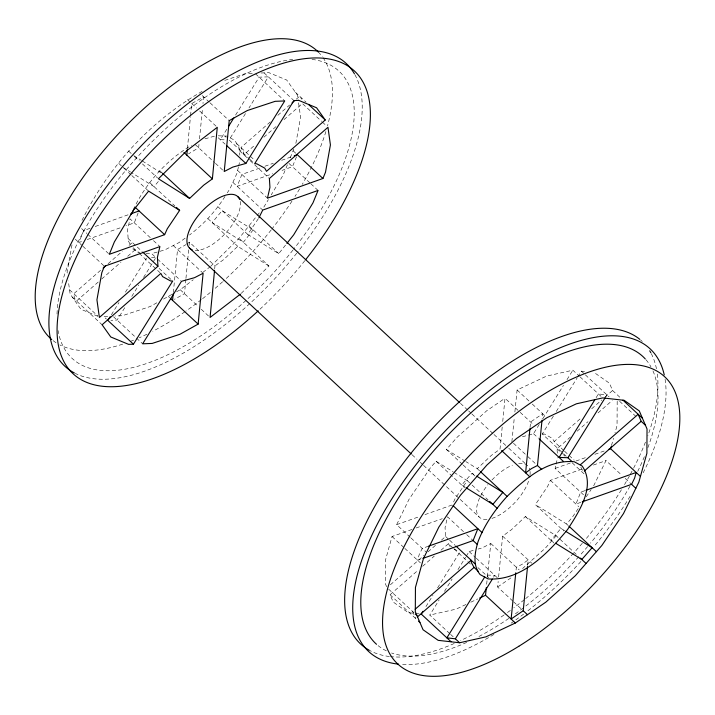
<?xml version="1.0" encoding="UTF-8"?>
<svg xmlns="http://www.w3.org/2000/svg" width="715" height="715" viewBox="0 0 715 715"><rect width="100%" height="100%" fill="white"/><g stroke="black" fill="none" stroke-linecap="round" stroke-linejoin="round"><path stroke-width="0.54" stroke-dasharray="3.58 2.68" d="M617.188 401.258L617.045 425.541L614.998 432.915M187.428 148.532L190.449 116.724M190.556 115.624L191.7 103.559L203.632 96.891L202.989 103.523M185.846 279.44L184.497 293.695L174.397 299.335M185.954 278.341L188.662 249.821M189.082 245.433L189.395 242.144L214.974 265.891L214.661 269.18M173.316 292.623L177.543 249.508L185.972 244.619M198.976 144.43L198.645 147.746L188.51 153.868M199.512 138.907L202.551 107.947M502.198 426.998L500.026 449.109L491.294 455.446L477.254 468.665L466.037 461.693M502.734 421.475L505.013 398.255L519.403 411.617M512.816 601.092L497.631 586.997L498.176 581.465M498.605 577.041L502.618 536.134L511.35 529.797L525.391 516.579L556.225 535.758L576.21 554.313M530.047 427.534L530.593 422.002L542.685 413.726L542.131 419.24M527.652 565.413L528.197 559.89L522.209 564.233L516.355 567.254L515.908 571.66M486.656 584.253L487.317 577.649M487.433 576.54L490.776 543.498L482.223 547.904L478.192 549.031M511.877 441.745L514.326 417.515M514.88 412.01L517.106 389.979L546.519 376.117L572.858 370.191L579.248 376.126M72.001 244.87L67.094 272.111L67.398 274.319M295.867 143.375L300.577 117.224L298.432 101.78M238.363 167.23L236.978 173.262L230.221 188.304L227.307 192.853M238.613 166.148L240.106 159.686M583.529 494.807L555.108 468.414L555.85 465.188M556.1 464.106L557.593 457.636M411.938 529.466L392.043 536.527L385.6 559.702L385.457 583.985L386.645 586.765M611.477 445.561L613.533 438.188M82.002 220.399C108.358 166.809 150.963 120.102 203.194 90.796M287.358 164.799L283.131 175.139L271.217 194.9M290.236 157.747L293.829 148.97M296.537 156.728L292.471 166.693L282.032 170.393M136.118 203.998C148.711 179.957 168.114 159.195 191.459 145.297M138.138 212.945L134.313 222.83L125.938 225.806M453.605 501.957L454.937 498.99L467.279 480.605L471.283 484.314M581.858 469.147L550.371 480.328L547.708 486.254L535.365 504.638L563.786 531.03M410.24 537.287L396.646 524.667L408.989 499.392L430.653 467.476L436.096 461.264L453.104 471.82M593.656 485.851L605.998 460.576L621.987 475.421M263.835 207.136L268.375 199.601M522.433 436.776L533.524 433.683L539.396 424.209M542.917 418.525L563.465 385.349M566.986 379.665L572.858 370.191M449.771 633.615L429.786 615.052L439.18 599.894M444.462 591.368L452.094 579.043M457.966 569.569L465.599 557.244M466.189 556.297L469.12 551.56L474.161 550.157M596.087 397.728L598.437 393.938L606.946 394.903L605.784 396.771M493.529 577.211L494.7 575.316L485.932 575.021M226.771 129.272L220.3 139.684L225.779 139.872M235.593 115.07L259.134 77.193L268.34 76.836L248.999 107.929M124.714 307.745L117.063 320.061L110.923 320.302M131.775 296.385L138.835 285.026M143.536 277.447L155.897 257.57L151.634 253.611L143.965 253.351M111.37 314.77L118.994 302.517M125.438 292.149L146.539 258.222M245.477 113.587L229.068 139.979L249.052 158.533M425.943 606.597L432.941 595.345M437.607 587.846L460.353 551.274M566.271 456.242L542.292 433.969L553.374 416.157M556.288 411.474L577.282 377.717M577.872 376.778L581.367 371.148L586.765 371.755M224.975 196.491C215.671 211.327 203.435 224.439 189.502 235.012M258.312 218.736L247.721 234.395L217.878 206.689M578.185 508.651L571.991 517.767L566.548 523.979L535.365 504.638M586.228 496.791L591.18 489.498M210.567 266.454L239.087 238.283L256.372 216.529M257.051 215.671L259.768 212.257M247.721 234.395L278.743 253.637L286.215 244.235M158.328 181.494L154.056 186.606L131.489 172.619M462.408 464.33L446.419 449.485L457.126 437.267L486.62 410.839L505.013 398.255M556.225 535.758L545.518 547.976L522.585 568.532M241.205 293.382L268.929 265.989L239.087 238.283M268.929 265.989L237.746 246.335L223.706 259.554L214.974 265.891M100.583 270.306L73.806 293.713L74.405 298.039L76.523 301.024L98.339 281.951M108.117 263.719L122.337 251.278M129.04 245.424L132.382 242.501L132.481 244.038M270.306 121.899L240.946 147.576L243.663 152.447L243.815 154.753L255.532 144.51M277.858 115.303L289.602 105.034M296.314 99.162L299.674 96.23L301.793 99.215M101.691 279.02L120.987 262.146M127.699 256.283L135.251 249.678L134.161 247.73M263.898 137.191L276.446 126.215M283.98 119.637L302.391 103.532L321.58 121.344M390.39 584.772L423.861 555.51M428.044 551.855L435.569 545.268M441.423 540.147L445.606 536.491L445.052 527.607L447.536 516.829L463.526 531.674M563.769 450.477L554.17 441.575L581.706 417.497M591.716 408.748L601.726 399.989M605.069 397.075L612.576 390.506L609.439 383.204L594.317 372.613M419.124 613.854L408.328 612.639L393.205 602.039L390.068 594.737L418.436 569.935M422.61 566.289L434.291 556.073M440.967 550.237L448.475 543.677L453.265 548.128M557.316 453.194L557.039 448.752L570.418 437.053M577.112 431.199L587.989 421.689M598.026 412.913L612.255 400.48M176.56 291.792L180.234 289.736L193.238 279.762M202.765 272.442L209.701 267.124M185.131 238.184L179.143 242.528L164.736 249.955L151.634 253.611M186.829 244.003L189.395 242.144M497.631 586.997L511.431 577.55M156.826 302.803L150.141 306.538L122.345 315.726L114.918 316.012M163.521 299.076L171.966 294.357M465.93 604.506L456.125 609.135L429.786 615.052M470.827 602.2L477.692 598.964M89.992 228.335L83.727 230.561L78.838 242.519L83.029 241.035M95.211 226.485L129.656 214.259M259.679 168.105L241.885 174.424L237.148 186.329L272.638 173.727M264.907 166.246L273.282 163.279M281.656 160.303L293.168 156.219M87.212 239.552L121.756 227.29M396.646 524.667L418.686 516.847M424.987 514.612L452.273 504.924M555.108 468.414L570.811 462.846M576.049 460.987L586.514 457.269M594.898 454.293L606.409 450.209M416.13 527.974L442.299 518.688M593.405 465.054L605.998 460.576M428.526 546.18L422.225 548.414L419.205 554.599L417.623 560.274L421.814 558.79M584.879 490.678L580.687 492.17L575.95 504.075L581.197 502.216M224.733 80.411L245.325 73.609L254.871 73.234M204.946 138.826L215.027 136.011M261.011 72.993L268.929 72.68L286.733 80.062L297.529 95.256L298.128 99.582M107.679 316.298L103.586 316.459L106.428 319.105M218.227 135.805L226.941 136.091L234.913 140.444L239.4 148.488L239.829 155.244M151.509 257.418L155.897 257.57M542.292 433.969L544.428 434.041L552.4 438.393L554.17 441.575M97.749 316.245L80.929 309.273L70.142 294.08L68.318 280.932M132.758 248.892L139.836 252.761M453.784 548.78L458.217 551.202M123.025 167.373L130.55 172.038M564.725 530.736L560.944 528.394L550.979 540.326L554.715 542.649M454.052 472.4L467.279 480.605M465.456 487.362L461.675 485.02L471.998 473.241L475.734 475.564M446.419 449.485L465.108 461.112M133.785 155.611L141.347 160.375M142.294 160.973L162.135 173.477M295.411 92.271L306.065 102.165M612.576 390.506L621.371 398.675M322.376 122.086L326.371 125.804M619.592 401.258L636.377 416.845M264.076 72.876L293.919 100.583M581.367 371.148L584.566 374.115M585.362 374.857L609.082 396.879M255.586 73.895L284.713 100.949M580.053 376.868L601.279 396.584M293.087 150.776L297.351 154.735M288.914 163.395L310.051 183.022M310.855 183.764L318.05 190.44M625.187 478.389L631.577 484.332M202.211 95.569L209.227 102.084M210.031 102.826L229.211 120.638M517.106 389.979L529.1 401.115M532.3 404.082L545.527 416.371M236.683 143.617L254.54 160.196M187.437 99.6L190.279 102.236M191.7 103.559L196.491 108.01M199.691 110.977L217.28 127.306M564.564 451.219L574.154 460.129M224.805 136.02L226.226 137.343M249.848 159.275L253.852 162.984M239.552 150.793L249.41 159.954M250.205 160.696L269.394 178.509M520.198 412.358L533.435 424.639M557.039 448.752L562.634 453.945M563.429 454.686L565.029 456.179M572.223 462.855L585.46 475.144M218.164 137.709L225.091 144.144M533.524 433.683L538.315 438.134M237.621 170.465L267.464 198.171M195.097 144.448L214.634 162.591M215.438 163.333L224.224 171.502M232.884 182.37L262.727 210.076M513.468 443.229L527.062 455.848M527.858 456.59L537.457 465.492M550.371 480.328L578.793 506.712M460.46 403.358L467.825 410.195M468.647 410.955L471.096 413.234M471.918 413.994L493.198 433.755M494.011 434.514L507.927 447.429M508.74 448.189L525.927 464.142M248.9 225.922L278.743 253.637M566.548 523.979L568.148 525.462M159.758 170.715L162.6 173.352M207.904 218.62L237.746 246.335M477.254 468.665L479.649 470.89M525.391 516.579L553.821 542.971M128.584 151.053L131.426 153.698M134.447 156.496L139.237 160.955M142.437 163.923L157.622 178.026M463.204 465.072L475.555 476.539M149.792 182.656L174.844 205.911M472.079 485.056L488.068 499.901M118.761 163.413L121.604 166.05M123.829 168.114L131.024 174.791M131.819 175.533L148.604 191.12M436.096 461.264L464.518 487.657M502.618 536.134L531.754 563.188M412.072 454.731L416.979 459.289M420.25 462.328L422.708 464.607M423.53 465.367L479.175 517.034M173.28 245.549L202.327 272.513M490.776 543.498L519.197 569.891M150.302 237.675L130.05 218.87L127.565 229.649L128.262 240.848L130.443 244.744M153.493 240.642L159.892 246.586M466.725 534.641L473.116 540.576M157.497 259.053L180.68 280.575M469.12 551.56L475.52 557.503M476.315 558.245L497.542 577.952M128.119 238.542L141.972 251.403M159.114 268.411L171.108 279.538M180.234 289.736L198.082 306.315M201.281 309.282L210.076 317.451M445.606 536.491L448.806 539.459M449.61 540.2L455.205 545.402M477.942 567.603L488.774 577.657M133.115 247.703L138.442 252.645M139.246 253.387L160.026 272.683M513.62 601.833L521.61 609.26M454.07 548.87L470.854 564.457M168.293 296.403L169.714 297.726M81.599 228.585L86.926 233.528M87.722 234.27L108.51 253.566M411.036 538.029L425.783 551.712M75.29 239.221L82.037 245.495M82.842 246.237L104.417 266.275M392.043 536.527L404.038 547.654M404.833 548.405L420.465 562.911M113.506 316.763L142.643 343.808M450.575 634.357L453.775 637.324M69.543 289.763L97.785 315.985M388.647 589.178L414.048 612.764M72.26 297.065L102.102 324.771M390.068 594.737L417.077 619.807M580.839 467.27L582.475 470.193L582.618 472.499M448.475 543.677L450.244 546.85M412.627 611.45L415.656 618.484M318.255 51.963A196.062 89.33 -47.1 0 1 322.411 56.807M323.046 57.692A196.062 89.33 -47.1 0 1 327.515 125.903M325.897 131.524A196.062 89.33 -47.1 0 1 302.293 184.345M299.576 188.975A196.062 89.33 -47.1 0 1 294.991 196.437M291.988 201.103A196.062 89.33 -47.1 0 1 271.879 229.05M271.2 229.917A196.062 89.33 -47.1 0 1 223.393 281.067M222.571 281.808A196.062 89.33 -47.1 0 1 214.348 289.021M210.237 292.498A196.062 89.33 -47.1 0 1 202.229 298.968M201.326 299.674A196.062 89.33 -47.1 0 1 185.918 311.079M185.015 311.713A196.062 89.33 -47.1 0 1 152.751 331.295M146.897 334.236A196.062 89.33 -47.1 0 1 139.21 337.784M133.58 340.152A196.062 89.33 -47.1 0 1 130.291 341.439M122.685 344.147A196.062 89.33 -47.1 0 1 59.801 344.889M56.029 342.708A196.062 89.33 -47.1 0 1 52.561 340.188M312.008 59.399A196.062 89.33 -47.1 0 1 293.624 249.24M292.935 250.107A196.062 89.33 -47.1 0 1 58.058 330.518M57.03 314.055A196.062 89.33 -47.1 0 1 139.693 154.529A196.062 89.33 -47.1 0 1 292.73 59.452M354.935 74.726A206.644 94.148 -47.1 0 1 297.431 252.288M296.743 253.164A206.644 94.148 -47.1 0 1 75.281 373.409M304.84 260.68A206.644 94.148 -47.1 0 1 259.071 310.051M240.213 201.451A35.294 16.079 -47.1 0 1 225.708 233.045A35.294 16.079 -47.1 0 1 195.168 250.42M518.625 463.427A35.294 16.079 -47.1 0 1 529.69 469.478M530.047 471.435A35.294 16.079 -47.1 0 1 530.029 474.778M528.546 481.213A35.294 16.079 -47.1 0 1 491.116 518.634M486.995 519.385A35.294 16.079 -47.1 0 1 487.934 484.645M491.965 480.006A35.294 16.079 -47.1 0 1 512.414 465.161M646.002 359.77A196.062 89.33 -47.1 0 1 650.963 366.893M652.965 370.924A196.062 89.33 -47.1 0 1 647.879 447.706M644.367 456.679A196.062 89.33 -47.1 0 1 637.396 472.034M629.978 486.137A196.062 89.33 -47.1 0 1 590.492 543.159M587.614 546.582A196.062 89.33 -47.1 0 1 579.534 555.841M578.784 556.663A196.062 89.33 -47.1 0 1 524.211 607.241M523.308 607.938A196.062 89.33 -47.1 0 1 513.325 615.275M508.785 618.439A196.062 89.33 -47.1 0 1 477.361 637.279M466.707 642.41A196.062 89.33 -47.1 0 1 391.57 652.992M386.377 650.856A196.062 89.33 -47.1 0 1 377.332 644.993M665.075 379.281A206.644 94.148 -47.1 0 1 642.651 473.822M630.112 496.299A206.644 94.148 -47.1 0 1 593.951 546.582M580.92 561.49A206.644 94.148 -47.1 0 1 527.116 611.397M523.648 614.069A206.644 94.148 -47.1 0 1 515.855 619.833M513.969 621.192A206.644 94.148 -47.1 0 1 511.127 623.185M493.94 634.411A206.644 94.148 -47.1 0 1 400.945 664.36M651.276 353.612A206.644 94.148 -47.1 0 1 656.593 369.539M657.291 374.034A206.644 94.148 -47.1 0 1 647.808 435.828M645.448 442.12A206.644 94.148 -47.1 0 1 632.543 470.184M632.033 471.158A206.644 94.148 -47.1 0 1 629.924 475.064M629.388 476.047A206.644 94.148 -47.1 0 1 624.356 484.868M621.415 489.757A206.644 94.148 -47.1 0 1 585.138 539.905M582.314 543.239A206.644 94.148 -47.1 0 1 574.315 552.329M573.564 553.151A206.644 94.148 -47.1 0 1 525.096 599.054M524.229 599.751A206.644 94.148 -47.1 0 1 513.808 607.857M510.349 610.431A206.644 94.148 -47.1 0 1 504.924 614.337M503.977 615.007A206.644 94.148 -47.1 0 1 460.621 640.577M454.231 643.491A206.644 94.148 -47.1 0 1 390.515 656.629M389.362 656.504A206.644 94.148 -47.1 0 1 369.012 650.105M640.694 340.081A206.644 94.148 -47.1 0 1 642.284 341.52M253.164 229.881L243.35 242.242L212.167 222.579L222.142 210.639L253.164 229.881"/><path stroke-width="1.07" d="M186.803 155.11L187.321 149.632M212.382 178.866L217.28 127.306L186.937 150.588L158.426 178.768L189.609 198.421L203.65 185.203L212.382 178.866L183.961 152.474M214.554 270.279L210.076 317.451L240.41 294.16M172.556 300.363L173.209 293.731M198.135 324.11L203.123 273.255L194.578 277.661L181.476 281.317L142.643 343.808L152.188 343.432L179.983 334.254L198.135 324.11L170.429 298.378M529.94 428.634L525.605 472.856L531.594 468.513L537.457 465.492L542.015 420.34M515.792 572.76L511.118 619.02L523.21 610.744L527.545 566.521M515.381 622.98L485.968 636.842L459.629 642.767L438.17 640.345L423.048 629.745L415.299 611.691L415.442 587.417L423.468 558.558L438.84 527.107L460.496 495.182L486.969 464.982L516.462 438.545L546.948 417.685L576.361 403.823L602.7 397.898L624.159 400.32L639.282 410.919L647.03 428.973L646.896 453.247L638.861 482.107L623.498 513.558L601.833 545.482L575.361 575.682L545.876 602.119L515.381 622.98L485.539 595.264L486.316 587.56M422.86 558.415L473.116 540.576L477.852 528.671L428.526 546.18M608.51 449.467L610.601 448.716L611.182 446.616M322.93 178.482L325.513 172.181L330.419 144.93L327.971 127.288L269.394 178.509L269.948 187.393L267.464 198.171L322.93 178.482L297.351 154.735L294.214 155.843M131.605 214.053L134.331 207.976M179.635 210.362L148.604 191.12L133.678 209.915L114.373 241.911L109.306 254.317L164.629 234.672L167.292 228.746L179.635 210.362L176.435 207.395M582.251 501.841L631.577 484.332L634.598 478.147L636.18 472.472L585.925 490.311M594.916 399.622L559.103 457.43L567.871 457.725L572.134 461.684M484.77 576.898L446.857 637.851L455.366 638.808L492.358 579.105M228.532 126.43L233.832 117.912M245.88 163.44L284.713 100.949L275.168 101.324L247.372 110.503L229.211 120.638L224.224 171.502L232.777 167.096L245.88 163.44L226.691 145.628M110.199 316.647L107.849 320.418L133.437 344.174L172.708 281.031L170.572 280.959L162.6 276.607L160.83 273.425L102.102 324.771L110.771 336.98L128.584 344.362L133.437 344.174M423.03 611.28L421.278 614.096L451.12 641.802M567.871 457.725L605.194 397.71M258.901 217.834L262.727 210.076L318.05 190.44L312.982 202.846L293.677 234.842L286.894 243.386M582.51 502.27L583.753 500.446M507.096 496.38C494.959 509.759 484.439 524.747 478.022 541.738C474.858 552.436 472.383 565.145 480.087 574.556L488.059 578.909C521.405 581.241 548.119 553.079 567.639 529.44C578.81 511.886 596.078 486.584 582.242 466.108L574.27 461.756C547.467 459.128 525.087 479.014 507.096 496.38L480.444 471.641M103.094 268.107L105.606 265.909M292.122 102.835L294.643 100.627M157.961 266.248L99.385 317.469L96.936 299.817L101.843 272.576L104.417 266.275L159.892 246.586L157.407 257.364L157.961 266.248L142.777 252.145M325.254 119.977L266.525 171.323L264.756 168.15L256.783 163.798L254.647 163.726L293.919 100.583L298.772 100.395L316.584 107.777L325.254 119.977L308.469 104.39M415.138 609.251L471.185 560.247L471.337 562.553L474.054 567.424L478.317 571.383M580.589 464.589L638.155 414.262L641.176 421.305L645.439 425.255M417.319 617.027L474.054 567.424M584.289 471.042L641.176 421.305M479.658 598.044L485.539 595.264M130.693 213.892L139.05 210.925M565.672 531.317L592.127 547.726L581.804 559.505L555.644 543.239M466.403 487.952L492.858 504.361L502.833 492.421L476.673 476.145M622.962 400.159L642.419 418.221M610.601 448.716L640.443 476.431M631.577 484.332L635.841 488.291M539.119 438.876L563.366 461.39M537.457 465.492L541.72 469.451M237.872 196.688L459.647 402.599M501.626 450.593L529.869 476.816M568.952 526.204L596.39 551.685M580.205 558.022L586.068 563.465M162.6 173.352L189.609 198.421M489.668 501.385L497.122 508.311M189.484 248.06L411.25 453.971M134.786 206.966L164.629 234.672M453.069 505.666L482.116 532.63M473.116 540.576L477.379 544.535M456 546.144L475.448 564.207M523.21 610.744L527.473 614.703M455.366 638.808L459.629 642.767M415.469 614.087L416.89 615.4M418.498 621.129L419.919 622.443M51.748 339.518A196.062 89.33 -47.1 0 1 118.118 134.17A196.062 89.33 -47.1 0 1 318.255 51.963M258.24 310.819A206.644 94.148 -47.1 0 1 58.228 314.135A206.644 94.148 -47.1 0 1 293.293 60.641A206.644 94.148 -47.1 0 1 305.537 259.813M74.387 372.953A206.644 94.148 -47.1 0 1 137.87 149.408A206.644 94.148 -47.1 0 1 354.434 73.842M192.174 249.785A35.294 16.079 -47.1 0 1 202.274 211.032A35.294 16.079 -47.1 0 1 239.632 199.405M376.537 644.295A196.062 89.33 -47.1 0 1 446.08 437.106A196.062 89.33 -47.1 0 1 645.296 358.966M398.613 664.155A206.644 94.148 -47.1 0 1 438.724 437.92A206.644 94.148 -47.1 0 1 664.244 374.875M649.721 350.833A206.644 94.148 -47.1 0 1 650.82 352.745M369.012 650.105A206.644 94.148 -47.1 0 1 422.824 439.117A206.644 94.148 -47.1 0 1 639.862 339.384M518.813 646.28A196.062 89.33 -47.1 0 0 665.585 377.627A196.062 89.33 -47.1 0 0 409.096 537.09A196.062 89.33 -47.1 0 0 518.813 646.28"/></g></svg>
